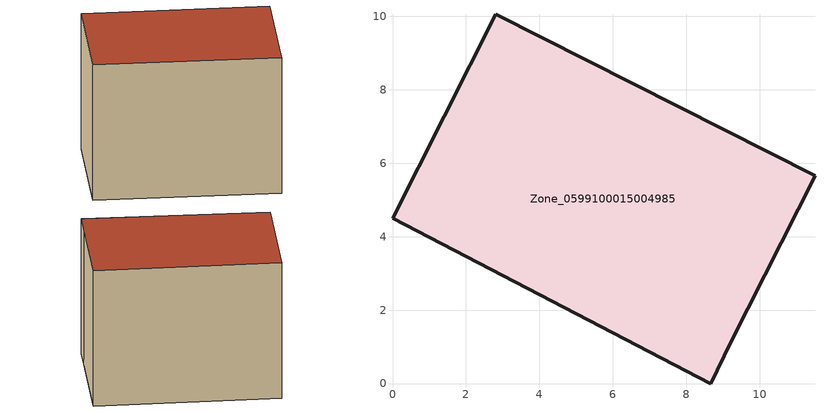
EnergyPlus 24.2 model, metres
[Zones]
Zone_0599100015004985
 floor ground (C_G): 9.22,1.12 8.68,0 0,4.5 2.81,10.05 11.51,5.66 z1.05
 wall outside (C_F): 2.81,10.05 0,4.5 8.68,0 9.22,1.12 11.51,5.66 2.81,10.05 z1.05:8.73
 roof outside (C_R): 11.51,5.66 2.81,10.05 0,4.5 8.68,0 9.22,1.12 z8.73
[BUILDING]
Pand.0599100015004985: North Axis=0; Terrain=City; Loads Convergence Tolerance Value=0.04; Temperature Convergence Tolerance Value=0.4; Solar Distribution=FullExterior; Maximum Number of Warmup Days=25; Minimum Number of Warmup Days=1
[Site:Location]
Rotterdam.The.Hague.AP_ZH_NLD Design_Conditions: Latitude=51.96; Longitude=4.45; Time Zone=1; Elevation=-4.5
[SITE:GROUNDTEMPERATURE:BUILDINGSURFACE]
18, 18, 18, 18, 18, 18, 18, 18, 18, 18, 18, 18
[MATERIAL] Thermal Absorptance=0.9; Solar Absorptance=0.7; Visible Absorptance=0.7
Name | Roughness | Thickness | Conductivity | Density | Specific Heat
G.TC.1946-1964 | MediumSmooth | 0.15 | 1 | 540 | 1210
F.TC.1946-1964 | Rough | 0.3 | 0.857143 | 1920 | 840
R.TC.1946-1964 | MediumRough | 0.2 | 0.235294 | 1500 | 1000
[CONSTRUCTION]
C_G: G.TC.1946-1964
C_F: F.TC.1946-1964
C_R: R.TC.1946-1964
[ZONE]
Zone_0599100015004985: Type=1; Multiplier=1; Ceiling Height=Autocalculate; Volume=Autocalculate; Floor Area=autocalculate; Part of Total Floor Area=Yes
[ZONEINFILTRATION:DESIGNFLOWRATE]
Infil_Zone_0599100015004985: Zone or ZoneList or Space or SpaceList=Zone_0599100015004985; Schedule=AlwaysOn; Design Flow Rate Calculation Method=Flow/Area; Flow Rate per Floor Area=0.003; Constant Term Coefficient=1; Temperature Term Coefficient=0; Velocity Term Coefficient=0; Velocity Squared Term Coefficient=0
[HVACTEMPLATE:ZONE:IDEALLOADSAIRSYSTEM]
Zone_0599100015004985: Maximum Heating Supply Air Temperature=50; Minimum Cooling Supply Air Temperature=13; Maximum Heating Supply Air Humidity Ratio=0.0156; Minimum Cooling Supply Air Humidity Ratio=0.0077; Heating Limit=NoLimit; Cooling Limit=NoLimit; Dehumidification Control Type=ConstantSensibleHeatRatio; Cooling Sensible Heat Ratio=0.7; Dehumidification Setpoint=60; Humidification Control Type=None; Humidification Setpoint=30; Outdoor Air Method=None; Outdoor Air Flow Rate per Person=0.00944; Outdoor Air Flow Rate per Zone Floor Area=0; Outdoor Air Flow Rate per Zone=0; Demand Controlled Ventilation Type=None; Outdoor Air Economizer Type=NoEconomizer; Heat Recovery Type=None; Sensible Heat Recovery Effectiveness=0.7; Latent Heat Recovery Effectiveness=0.65
[ZONECONTROL:THERMOSTAT]
ThermostatControl_Zone_0599100015004985: Zone or ZoneList=Zone_0599100015004985; Control Type Schedule=DualSetpointControlType; Control 1=Thermostat_Zone_0599100015004985; Temperature Difference Between Cutout And Setpoint=0
[THERMOSTATSETPOINT:DUALSETPOINT]
Thermostat_Zone_0599100015004985: Heating Setpoint Temperature Schedule=HeatingSetpoint_Zone_0599100015004985; Cooling Setpoint Temperature Schedule=CoolingSetpoint_Zone_0599100015004985
[SCHEDULE:COMPACT]
HeatingSetpoint_Zone_0599100015004985: Through: 12/31, For: AllDays, Until: 24:00, 21
CoolingSetpoint_Zone_0599100015004985: Through: 12/31, For: AllDays, Until: 24:00, 24
DualSetpointControlType: Through: 12/31, For: AllDays, Until: 24:00, 4
AlwaysOn: Through: 12/31, For: AllDays, Until: 24:00, 1
